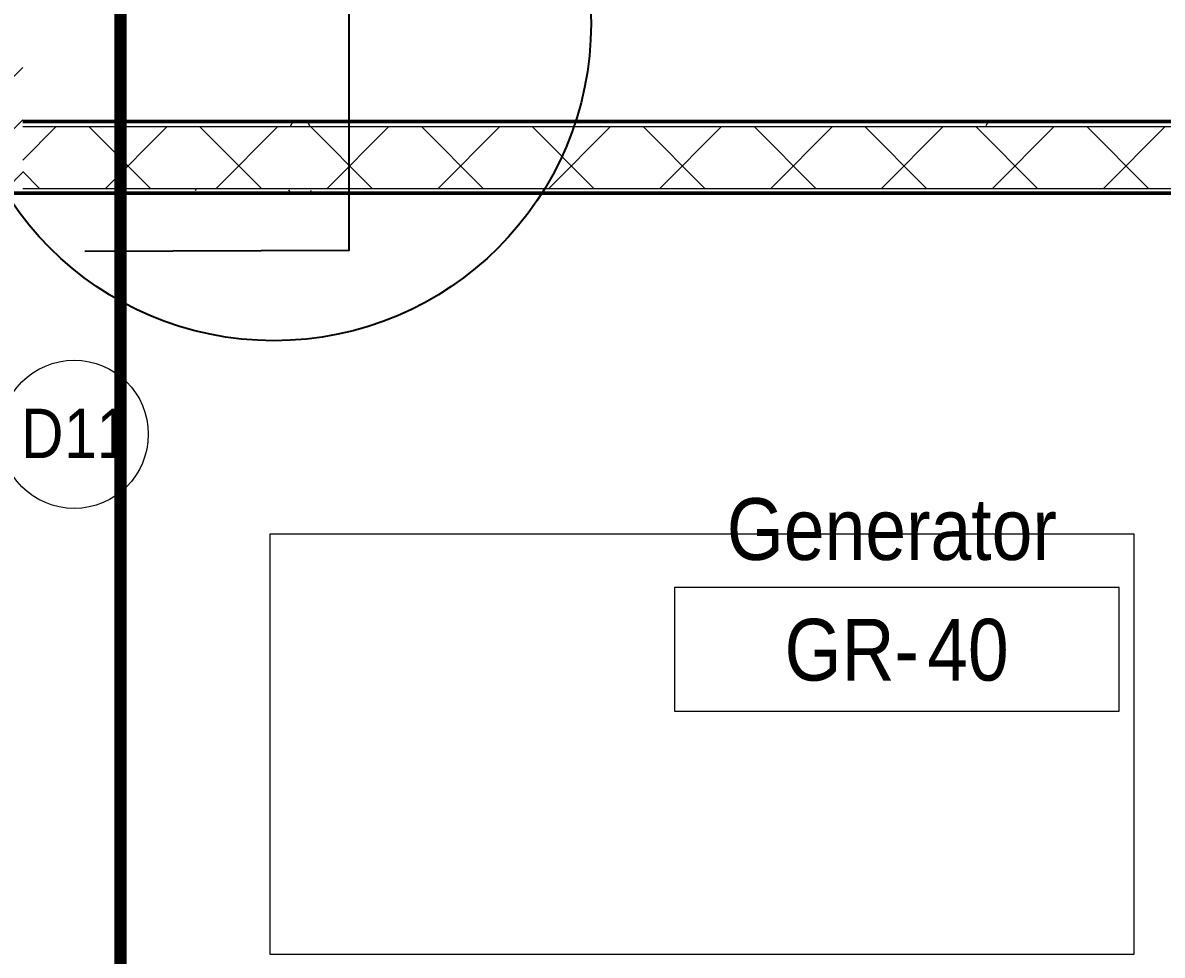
# Model space of a CAD drawing. Header units: millimetres. Extents: x -9358 to 257996, y -67499 to 9117.
# Drawn here: x -650 to 3964, y -56853 to -53078 of the extents above; entities that cross this region are included whole.
import ezdxf

# ---------------------------------------------------------------- set-up
doc = ezdxf.new("R2010")
doc.units = ezdxf.units.MM
doc.header["$LTSCALE"] = 1000
for name, color, linetype, lineweight in [('A-COL-RFC-1', 8, 'Continuous', 9), ('A-FLR-PAT', 8, 'Continuous', 18), ('A-ROM-NAM', 8, 'Continuous', 9), ('A-TYP-DOR', 8, 'Continuous', 0), ('A-WAL-CLD', 8, 'Continuous', 9), ('A-WAL-PAT-1', 8, 'Continuous', 9), ('A-WAL-PRT', 8, 'Continuous', 50)]:
    doc.layers.add(name, color=color, linetype=linetype, lineweight=lineweight)
for name, color, linetype in [('DATANET', 4, 'Continuous'), ('F POINT AGN', 7, 'Continuous'), ('Route - rack2', 7, 'Continuous')]:
    doc.layers.add(name, color=color, linetype=linetype)
doc.styles.add('Arial_5', font='arial.ttf', dxfattribs={"width": 0.85, "height": 200})
doc.styles.add('Arial_7', font='arial.ttf', dxfattribs={"width": 0.85, "height": 200})
pattern_1 = [(0, (0, 0), (812.8, 203.2), [33.528, -576.072, 33.528, -576.072, -3251.2]), (0, (0, 0), (812.8, 203.2), [-1219.2, 33.528, -1185.672, 33.528, -576.072, -1422.4]), (0, (0, 0), (812.8, 203.2), [-3048, 33.528, -372.872, 33.528, -982.472]), (120, (304.8, 101.6), (-582.3764, 602.30545), [33.528, -576.072, 33.528, -576.072, -3251.2]), (120, (304.8, 101.6), (-582.3764, 602.30545), [-1219.2, 33.528, -1185.672, 33.528, -576.072, -1422.4]), (120, (304.8, 101.6), (-582.3764, 602.30545), [-3048, 33.528, -372.872, 33.528, -982.472]), (240, (406.4, 508), (-230.42364, -805.50545), [33.528, -576.072, 33.528, -576.072, -3251.2]), (240, (406.4, 508), (-230.42364, -805.50545), [-1219.2, 33.528, -1185.672, 33.528, -576.072, -1422.4]), (240, (406.4, 508), (-230.42364, -805.50545), [-3048, 33.528, -372.872, 33.528, -982.472])]

# ---------------------------------------------------------------- blocks, each defined once
blk = doc.blocks.new('Door Tag - Door Tag-41184-01-Ground Floor Plan')
at = {"layer": 'A-TYP-DOR'}
blk.add_circle((0, 0), 3, dxfattribs=at)
blk = doc.blocks.new('M_Room Tag_Small - M_Room Tag_Small-919701-01-Ground Floor Furniture Plan')
at = {"layer": 'A-ROM-NAM'}
for p, q in [((9, 2.5), (-9, 2.5)), ((-9, 2.5), (-9, -2.5)), ((9, -2.5), (9, 2.5)), ((-9, -2.5), (9, -2.5))]:
    blk.add_line(p, q, dxfattribs=at)
blk = doc.blocks.new('G')
at = {"layer": 'A-COL-RFC-1'}
h = blk.add_hatch(dxfattribs=at)
h.set_pattern_fill('FP_4', color=256, style=0, pattern_type=2)
h.set_pattern_definition([(45, (0, 0), (-106.066, 106.066), [])])
h.paths.add_polyline_path([(-650, -53600), (-650, -53000), (-1150, -53000), (-1150, -53600), (-800, -53600)], flags=0)
at = {"layer": 'A-WAL-PAT-1'}
h = blk.add_hatch(dxfattribs=at)
h.set_pattern_fill('FP_2', color=256, style=0, pattern_type=2)
h.set_pattern_definition(pattern_1)
h.paths.add_polyline_path([(6480, -53350), (6480, -53330), (-650, -53330), (-650, -53350), (6032.1, -53350)], flags=0)
h = blk.add_hatch(dxfattribs=at)
h.set_pattern_fill('FP_3', color=256, style=0, pattern_type=2)
h.set_pattern_definition([(45, (0, 0), (-224.5064, 224.5064), []), (135, (0, 0), (-224.5064, -224.5064), [])])
h.paths.add_polyline_path([(6350, -53600), (6565, -53600), (6565, -53350), (-650, -53350), (-650, -53600), (6032.1, -53600)], flags=0)
h = blk.add_hatch(dxfattribs=at)
h.set_pattern_fill('FP_2', color=256, style=0, pattern_type=2)
h.set_pattern_definition(pattern_1)
h.paths.add_polyline_path([(6330, -53620), (6350, -53620), (6350, -53600), (-800, -53600), (-800, -53620), (6032.1, -53620)], flags=0)
at = {"layer": 'A-FLR-PAT'}
for p, q in [((3850, -55000), (350, -55000)), ((350, -55000), (350, -56700)), ((3850, -56700), (3850, -55000)), ((350, -56700), (3850, -56700))]:
    blk.add_line(p, q, dxfattribs=at)
at = {"layer": 'A-WAL-CLD'}
for p, q in [((-650, -53350), (6480, -53350)), ((-650, -53600), (6350, -53600))]:
    blk.add_line(p, q, dxfattribs=at)
at = {"layer": 'A-WAL-PRT'}
for p, q in [((6460, -53330), (-650, -53330)), ((-800, -53620), (6330, -53620))]:
    blk.add_line(p, q, dxfattribs=at)
at = {"layer": 'A-ROM-NAM', "xscale": 99.99999999999991, "yscale": 99.99999999999991, "zscale": 99.99999999999991}
blk.add_blockref('M_Room Tag_Small - M_Room Tag_Small-919701-01-Ground Floor Furniture Plan', (2889.6, -55466), dxfattribs=at)
at = {"layer": 'A-ROM-NAM', "char_height": 250, "attachment_point": 1, "style": 'Arial_5'}
for s, insert, width in [('Generator', (2200.8, -54854.4), 1702.784), ('GR-', (2434.8, -55342.8), 699.873), ('40', (3012.2, -55342.8), 418.481)]:
    blk.add_mtext(s, dxfattribs=dict(at, insert=insert, width=width))
blk = doc.blocks.new('RACK 2- ROUTE .')
at = {"layer": 'F POINT AGN', "color": 1, "const_width": 50}
blk.add_lwpolyline([(15138, -44419), (6260, -44419), (6260, -57064), (-254, -57064), (-254, -54309), (-254, -42044), (7732, -42044), (7732, -32486)], dxfattribs=at)

msp = doc.modelspace()

# ---------------------------------------------------------------- block references
msp.add_blockref('G', (0, -148.1))

# ---------------------------------------------------------------- next in the draw order: linework, layer by layer
at = {"layer": 'DATANET', "color": 3}
msp.add_lwpolyline([(-399, -54003), (672, -53998.1), (672, -42847), (8185, -42847)], dxfattribs=at)
at = {"layer": 'F POINT AGN', "color": 1}
msp.add_circle((367, -53081), 1284, dxfattribs=at)

# ---------------------------------------------------------------- next in the draw order: block references
at = {"layer": 'A-TYP-DOR', "xscale": 99.99999999999991, "yscale": 99.99999999999991, "zscale": 99.99999999999991}
msp.add_blockref('Door Tag - Door Tag-41184-01-Ground Floor Plan', (-441.7, -54743.8), dxfattribs=at)
at = {"layer": 'Route - rack2', "color": 1}
msp.add_blockref('RACK 2- ROUTE .', (0, 0), dxfattribs=at)

# ---------------------------------------------------------------- next in the draw order: texts
at = {"layer": 'A-TYP-DOR', "char_height": 200, "attachment_point": 1, "style": 'Arial_7'}
for s, insert, width in [('D', (-656.9, -54640.2), 211.245), ('11', (-482.6, -54640.2), 306.645)]:
    msp.add_mtext(s, dxfattribs=dict(at, insert=insert, width=width))

doc.saveas('drawing.dxf')
